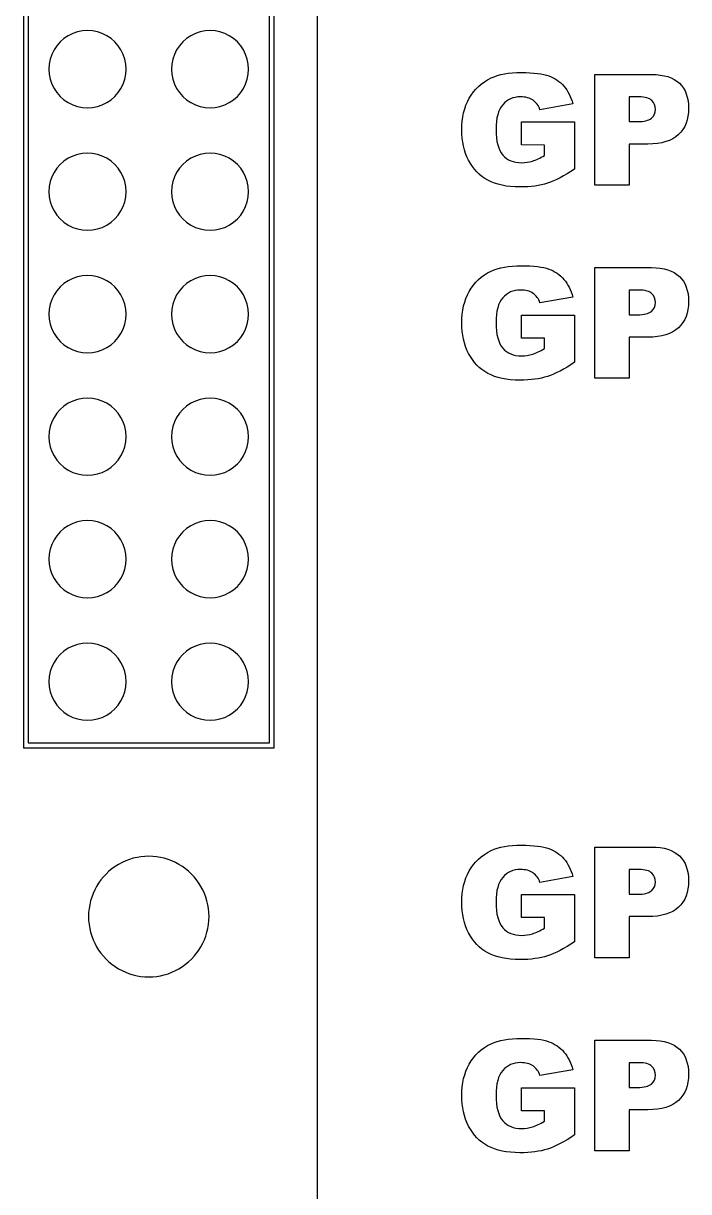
# Model space of a CAD drawing. Extents: x 24 to 191, y 8 to 99.
# Drawn here: x 76.55 to 90.34, y 29.42 to 53.65 of the extents above; entities that cross this region are included whole.
import ezdxf

# ---------------------------------------------------------------- set-up
doc = ezdxf.new("R2010")
doc.units = 0
for name, color, linetype in [('Innter_Cuts', 7, 'CONTINUOUS'), ('Line_Etch', 7, 'CONTINUOUS'), ('Text_Etch', 7, 'CONTINUOUS')]:
    doc.layers.add(name, color=color, linetype=linetype)

msp = doc.modelspace()

# ---------------------------------------------------------------- linework, layer by layer
at = {"layer": 'Innter_Cuts', "color": 3}
msp.add_lwpolyline([(80.395013, 35.125331), (80.395013, 35.125331), (80.395013, 35.125331), (80.395013, 35.125331)], close=True, dxfattribs=at)
for points in [[(79.770012, 36.207851), (79.383261, 36.431145), (78.906762, 36.431145), (78.520011, 36.207851)], [(78.520011, 36.207851), (78.133259, 35.984557), (77.89501, 35.57192), (77.89501, 35.125331)], [(80.395013, 35.125331), (80.395013, 35.57192), (80.156764, 35.984557), (79.770012, 36.207851)], [(77.89501, 35.125331), (77.89501, 34.678743), (78.133259, 34.266077), (78.520011, 34.042811)], [(79.770012, 34.042811), (80.156764, 34.266077), (80.395013, 34.678743), (80.395013, 35.125331)], [(78.520011, 34.042811), (78.906762, 33.819517), (79.383261, 33.819517), (79.770012, 34.042811)]]:
    msp.add_open_spline(points, degree=3, dxfattribs=at)
at = {"layer": 'Line_Etch', "color": 7}
msp.add_lwpolyline([(82.645013, 14.625321), (82.645013, 93.625327)], dxfattribs=at)
for points in [[(81.745012, 89.625327), (77.04501, 89.625327), (76.545011, 89.125328), (76.545011, 38.625338), (81.745012, 38.625338), (81.745012, 89.625327), (81.745012, 89.625327)], [(76.645011, 89.525324), (76.645011, 38.72533), (81.645012, 38.72533), (81.645012, 89.525324), (76.645011, 89.525324), (76.645011, 89.525324)], [(78.675013, 52.69533), (78.675013, 52.69533), (78.675013, 52.69533), (78.675013, 52.69533)], [(81.215013, 52.69533), (81.215013, 52.69533), (81.215013, 52.69533), (81.215013, 52.69533)], [(78.675013, 50.15533), (78.675013, 50.15533), (78.675013, 50.15533), (78.675013, 50.15533)], [(81.215013, 50.15533), (81.215013, 50.15533), (81.215013, 50.15533), (81.215013, 50.15533)], [(78.675013, 47.61533), (78.675013, 47.61533), (78.675013, 47.61533), (78.675013, 47.61533)], [(81.215013, 47.61533), (81.215013, 47.61533), (81.215013, 47.61533), (81.215013, 47.61533)], [(78.675013, 45.07533), (78.675013, 45.07533), (78.675013, 45.07533), (78.675013, 45.07533)], [(81.215013, 45.07533), (81.215013, 45.07533), (81.215013, 45.07533), (81.215013, 45.07533)], [(78.675013, 42.53533), (78.675013, 42.53533), (78.675013, 42.53533), (78.675013, 42.53533)], [(81.215013, 42.53533), (81.215013, 42.53533), (81.215013, 42.53533), (81.215013, 42.53533)], [(78.675013, 39.99533), (78.675013, 39.99533), (78.675013, 39.99533), (78.675013, 39.99533)], [(81.215013, 39.99533), (81.215013, 39.99533), (81.215013, 39.99533), (81.215013, 39.99533)]]:
    msp.add_lwpolyline(points, close=True, dxfattribs=at)
for points in [[(77.475012, 53.388157), (77.227492, 53.24524), (77.075013, 52.981136), (77.075013, 52.69533)], [(78.275013, 53.388157), (78.02749, 53.531046), (77.722532, 53.531046), (77.475012, 53.388157)], [(78.675013, 52.69533), (78.675013, 52.981136), (78.522534, 53.24524), (78.275013, 53.388157)], [(80.015009, 53.388157), (79.767489, 53.24524), (79.61501, 52.981136), (79.61501, 52.69533)], [(80.815011, 53.388157), (80.56749, 53.531046), (80.262532, 53.531046), (80.015009, 53.388157)], [(81.215013, 52.69533), (81.215013, 52.981136), (81.062534, 53.24524), (80.815011, 53.388157)], [(77.075013, 52.69533), (77.075013, 52.409523), (77.227492, 52.14542), (77.475012, 52.002502)], [(78.275013, 52.002502), (78.522534, 52.14542), (78.675013, 52.409523), (78.675013, 52.69533)], [(79.61501, 52.69533), (79.61501, 52.409523), (79.767489, 52.14542), (80.015009, 52.002502)], [(80.815011, 52.002502), (81.062534, 52.14542), (81.215013, 52.409523), (81.215013, 52.69533)], [(77.475012, 52.002502), (77.722532, 51.859585), (78.02749, 51.859585), (78.275013, 52.002502)], [(80.015009, 52.002502), (80.262532, 51.859585), (80.56749, 51.859585), (80.815011, 52.002502)], [(78.275013, 50.848157), (78.02749, 50.991046), (77.722532, 50.991046), (77.475012, 50.848157)], [(80.815011, 50.848157), (80.56749, 50.991046), (80.262532, 50.991046), (80.015009, 50.848157)], [(77.475012, 50.848157), (77.227492, 50.70524), (77.075013, 50.441136), (77.075013, 50.15533)], [(78.675013, 50.15533), (78.675013, 50.441136), (78.522534, 50.70524), (78.275013, 50.848157)], [(80.015009, 50.848157), (79.767489, 50.70524), (79.61501, 50.441136), (79.61501, 50.15533)], [(81.215013, 50.15533), (81.215013, 50.441136), (81.062534, 50.70524), (80.815011, 50.848157)], [(77.075013, 50.15533), (77.075013, 49.869523), (77.227492, 49.60542), (77.475012, 49.462502)], [(78.275013, 49.462502), (78.522534, 49.60542), (78.675013, 49.869523), (78.675013, 50.15533)], [(79.61501, 50.15533), (79.61501, 49.869523), (79.767489, 49.60542), (80.015009, 49.462502)], [(80.815011, 49.462502), (81.062534, 49.60542), (81.215013, 49.869523), (81.215013, 50.15533)], [(77.475012, 49.462502), (77.722532, 49.319613), (78.02749, 49.319613), (78.275013, 49.462502)], [(80.015009, 49.462502), (80.262532, 49.319613), (80.56749, 49.319613), (80.815011, 49.462502)], [(78.275013, 48.308157), (78.02749, 48.451046), (77.722532, 48.451046), (77.475012, 48.308157)], [(80.815011, 48.308157), (80.56749, 48.451046), (80.262532, 48.451046), (80.015009, 48.308157)], [(77.475012, 48.308157), (77.227492, 48.16524), (77.075013, 47.901136), (77.075013, 47.61533)], [(78.675013, 47.61533), (78.675013, 47.901136), (78.522534, 48.16524), (78.275013, 48.308157)], [(80.015009, 48.308157), (79.767489, 48.16524), (79.61501, 47.901136), (79.61501, 47.61533)], [(81.215013, 47.61533), (81.215013, 47.901136), (81.062534, 48.16524), (80.815011, 48.308157)], [(77.075013, 47.61533), (77.075013, 47.329523), (77.227492, 47.06542), (77.475012, 46.922502)], [(78.275013, 46.922502), (78.522534, 47.06542), (78.675013, 47.329523), (78.675013, 47.61533)], [(79.61501, 47.61533), (79.61501, 47.329523), (79.767489, 47.06542), (80.015009, 46.922502)], [(80.815011, 46.922502), (81.062534, 47.06542), (81.215013, 47.329523), (81.215013, 47.61533)], [(77.475012, 46.922502), (77.722532, 46.779613), (78.02749, 46.779613), (78.275013, 46.922502)], [(80.015009, 46.922502), (80.262532, 46.779613), (80.56749, 46.779613), (80.815011, 46.922502)], [(78.275013, 45.768157), (78.02749, 45.911046), (77.722532, 45.911046), (77.475012, 45.768157)], [(80.815011, 45.768157), (80.56749, 45.911046), (80.262532, 45.911046), (80.015009, 45.768157)], [(77.475012, 45.768157), (77.227492, 45.62524), (77.075013, 45.361136), (77.075013, 45.07533)], [(78.675013, 45.07533), (78.675013, 45.361136), (78.522534, 45.62524), (78.275013, 45.768157)], [(80.015009, 45.768157), (79.767489, 45.62524), (79.61501, 45.361136), (79.61501, 45.07533)], [(81.215013, 45.07533), (81.215013, 45.361136), (81.062534, 45.62524), (80.815011, 45.768157)], [(77.075013, 45.07533), (77.075013, 44.789523), (77.227492, 44.52542), (77.475012, 44.382502)], [(78.275013, 44.382502), (78.522534, 44.52542), (78.675013, 44.789523), (78.675013, 45.07533)], [(79.61501, 45.07533), (79.61501, 44.789523), (79.767489, 44.52542), (80.015009, 44.382502)], [(80.815011, 44.382502), (81.062534, 44.52542), (81.215013, 44.789523), (81.215013, 45.07533)], [(77.475012, 44.382502), (77.722532, 44.239613), (78.02749, 44.239613), (78.275013, 44.382502)], [(80.015009, 44.382502), (80.262532, 44.239613), (80.56749, 44.239613), (80.815011, 44.382502)], [(78.275013, 43.228157), (78.02749, 43.371046), (77.722532, 43.371046), (77.475012, 43.228157)], [(80.815011, 43.228157), (80.56749, 43.371046), (80.262532, 43.371046), (80.015009, 43.228157)], [(77.475012, 43.228157), (77.227492, 43.08524), (77.075013, 42.821136), (77.075013, 42.53533)], [(78.675013, 42.53533), (78.675013, 42.821136), (78.522534, 43.08524), (78.275013, 43.228157)], [(80.015009, 43.228157), (79.767489, 43.08524), (79.61501, 42.821136), (79.61501, 42.53533)], [(81.215013, 42.53533), (81.215013, 42.821136), (81.062534, 43.08524), (80.815011, 43.228157)], [(77.075013, 42.53533), (77.075013, 42.249523), (77.227492, 41.98542), (77.475012, 41.842502)], [(78.275013, 41.842502), (78.522534, 41.98542), (78.675013, 42.249523), (78.675013, 42.53533)], [(79.61501, 42.53533), (79.61501, 42.249523), (79.767489, 41.98542), (80.015009, 41.842502)], [(80.815011, 41.842502), (81.062534, 41.98542), (81.215013, 42.249523), (81.215013, 42.53533)], [(77.475012, 41.842502), (77.722532, 41.699613), (78.02749, 41.699613), (78.275013, 41.842502)], [(80.015009, 41.842502), (80.262532, 41.699613), (80.56749, 41.699613), (80.815011, 41.842502)], [(78.275013, 40.688157), (78.02749, 40.831046), (77.722532, 40.831046), (77.475012, 40.688157)], [(80.815011, 40.688157), (80.56749, 40.831046), (80.262532, 40.831046), (80.015009, 40.688157)], [(77.475012, 40.688157), (77.227492, 40.54524), (77.075013, 40.281136), (77.075013, 39.99533)], [(78.675013, 39.99533), (78.675013, 40.281136), (78.522534, 40.54524), (78.275013, 40.688157)], [(80.015009, 40.688157), (79.767489, 40.54524), (79.61501, 40.281136), (79.61501, 39.99533)], [(81.215013, 39.99533), (81.215013, 40.281136), (81.062534, 40.54524), (80.815011, 40.688157)], [(77.075013, 39.99533), (77.075013, 39.709523), (77.227492, 39.44542), (77.475012, 39.302502)], [(78.275013, 39.302502), (78.522534, 39.44542), (78.675013, 39.709523), (78.675013, 39.99533)], [(79.61501, 39.99533), (79.61501, 39.709523), (79.767489, 39.44542), (80.015009, 39.302502)], [(80.815011, 39.302502), (81.062534, 39.44542), (81.215013, 39.709523), (81.215013, 39.99533)], [(77.475012, 39.302502), (77.722532, 39.159613), (78.02749, 39.159613), (78.275013, 39.302502)], [(80.015009, 39.302502), (80.262532, 39.159613), (80.56749, 39.159613), (80.815011, 39.302502)]]:
    msp.add_open_spline(points, degree=3, dxfattribs=at)
at = {"layer": 'Text_Etch', "color": 7}
for points in [[(88.391221, 52.586194), (89.569282, 52.586194)], [(89.491061, 51.143728), (89.103073, 51.143728), (89.103073, 50.292659), (88.391221, 50.292659), (88.391221, 52.586194)], [(89.304831, 52.119963), (89.103022, 52.119963), (89.103073, 51.608379)], [(87.939093, 51.97603), (87.255412, 51.853997)], [(86.875242, 51.123408), (86.875242, 51.600561), (87.970383, 51.600561), (87.970383, 50.622746)], [(89.103073, 51.608379), (89.276722, 51.608379)], [(87.349279, 50.907424), (87.349279, 51.123352), (86.875242, 51.123408)], [(88.391221, 48.581094), (89.569282, 48.581094)], [(89.491061, 47.138656), (89.103073, 47.138656), (89.103073, 46.287559), (88.391221, 46.287559), (88.391221, 48.581094)], [(87.939093, 47.970958), (87.255412, 47.848925)], [(89.304831, 48.114891), (89.103022, 48.114891), (89.103073, 47.603307)], [(86.875242, 47.118308), (86.875242, 47.595489), (87.970383, 47.595489), (87.970383, 46.617674)], [(89.103073, 47.603307), (89.276722, 47.603307)], [(87.349279, 46.902352), (87.349279, 47.118252), (86.875242, 47.118308)], [(88.391221, 36.56585), (89.569282, 36.56585)], [(89.491061, 35.123384), (89.103073, 35.123384), (89.103073, 34.272314), (88.391221, 34.272314), (88.391221, 36.56585)], [(89.304831, 36.099647), (89.103022, 36.099647), (89.103073, 35.588034)], [(87.939093, 35.955685), (87.255412, 35.833681)], [(86.875242, 35.103064), (86.875242, 35.580217), (87.970383, 35.580217), (87.970383, 34.60243)], [(89.103073, 35.588034), (89.276722, 35.588034)], [(87.349279, 34.887107), (87.349279, 35.103007), (86.875242, 35.103064)], [(88.391221, 32.56075), (89.569282, 32.56075)], [(89.491061, 31.118312), (89.103073, 31.118312), (89.103073, 30.267214), (88.391221, 30.267214), (88.391221, 32.56075)], [(89.304831, 32.094547), (89.103022, 32.094547), (89.103073, 31.582962)], [(87.939093, 31.950613), (87.255412, 31.82858)], [(86.875242, 31.097964), (86.875242, 31.575145), (87.970383, 31.575145), (87.970383, 30.59733)], [(89.103073, 31.582962), (89.276722, 31.582962)], [(87.349279, 30.882007), (87.349279, 31.097907), (86.875242, 31.097964)]]:
    msp.add_lwpolyline(points, dxfattribs=at)
for points in [[(86.24318, 52.514199), (86.398591, 52.588254), (86.607709, 52.625282), (86.87054, 52.625282)], [(86.87054, 52.625282), (87.12399, 52.625282), (87.31329, 52.602422), (87.43845, 52.556476)], [(89.569282, 52.586194), (89.825861, 52.586194), (90.017769, 52.525178), (90.145009, 52.403145)], [(85.789482, 52.091769), (85.892742, 52.277415), (86.043976, 52.418216), (86.24318, 52.514199)], [(87.43845, 52.556476), (87.564654, 52.510587), (87.668949, 52.439156), (87.75135, 52.342128)], [(87.75135, 52.342128), (87.834792, 52.246173), (87.897369, 52.12414), (87.939093, 51.97603)], [(90.145009, 52.403145), (90.273305, 52.281112), (90.337451, 52.107461), (90.337451, 51.882163)], [(85.634604, 51.439384), (85.634604, 51.689687), (85.686228, 51.907168), (85.789482, 52.091769)], [(86.854899, 52.121487), (86.699494, 52.121487), (86.575381, 52.067272), (86.482552, 51.958786)], [(87.11147, 52.05271), (87.044728, 52.098571), (86.959203, 52.121487), (86.854899, 52.121487)], [(89.57549, 52.044864), (89.527493, 52.094958), (89.437269, 52.119963), (89.304831, 52.119963)], [(86.482552, 51.958786), (86.390768, 51.851372), (86.34487, 51.680825), (86.34487, 51.447202)], [(87.255412, 51.853997), (87.227275, 51.940583), (87.179297, 52.00682), (87.11147, 52.05271)], [(89.564591, 51.678793), (89.619859, 51.726799), (89.647491, 51.787816), (89.647491, 51.861843)], [(89.647491, 51.861843), (89.647491, 51.933809), (89.623502, 51.994826), (89.57549, 52.044864)], [(90.337451, 51.882163), (90.337451, 51.650628), (90.26757, 51.469667), (90.127799, 51.339308)], [(89.276722, 51.608379), (89.413357, 51.608379), (89.509312, 51.631803), (89.564591, 51.678793)], [(85.775399, 50.807319), (85.681535, 50.990905), (85.634604, 51.201584), (85.634604, 51.439384)], [(86.34487, 51.447202), (86.34487, 51.198987), (86.391284, 51.021667), (86.48411, 50.915269)], [(90.127799, 51.339308), (89.989087, 51.208922), (89.776842, 51.143728), (89.491061, 51.143728)], [(86.48411, 50.915269), (86.577983, 50.8089), (86.708361, 50.755701), (86.875242, 50.755701)], [(87.102092, 50.790104), (87.174056, 50.812964), (87.256456, 50.852136), (87.349279, 50.907424)], [(86.174351, 50.392735), (86.003299, 50.485558), (85.870313, 50.623762), (85.775399, 50.807319)], [(86.875242, 50.755701), (86.95451, 50.755701), (87.030125, 50.767272), (87.102092, 50.790104)], [(86.840822, 50.253486), (86.568602, 50.253486), (86.346448, 50.299912), (86.174351, 50.392735)], [(87.970383, 50.622746), (87.760737, 50.479857), (87.575082, 50.382349), (87.413423, 50.330194)], [(87.413423, 50.330194), (87.252804, 50.279056), (87.061935, 50.253486), (86.840822, 50.253486)], [(85.789482, 48.086697), (85.892742, 48.272343), (86.043976, 48.413144), (86.24318, 48.509099)], [(86.24318, 48.509099), (86.398591, 48.583154), (86.607709, 48.620182), (86.87054, 48.620182)], [(86.87054, 48.620182), (87.12399, 48.620182), (87.31329, 48.597322), (87.43845, 48.551376)], [(87.43845, 48.551376), (87.564654, 48.505515), (87.668949, 48.434056), (87.75135, 48.337056)], [(89.569282, 48.581094), (89.825861, 48.581094), (90.017769, 48.520078), (90.145009, 48.398045)], [(87.75135, 48.337056), (87.834792, 48.241101), (87.897369, 48.119068), (87.939093, 47.970958)], [(90.145009, 48.398045), (90.273305, 48.27604), (90.337451, 48.102389), (90.337451, 47.877091)], [(85.634604, 47.434284), (85.634604, 47.684615), (85.686228, 47.902067), (85.789482, 48.086697)], [(86.854899, 48.116415), (86.699494, 48.116415), (86.575381, 48.062172), (86.482552, 47.953714)], [(87.11147, 48.047609), (87.044728, 48.093499), (86.959203, 48.116415), (86.854899, 48.116415)], [(87.255412, 47.848925), (87.227275, 47.935482), (87.179297, 48.00172), (87.11147, 48.047609)], [(89.57549, 48.039792), (89.527493, 48.089858), (89.437269, 48.114891), (89.304831, 48.114891)], [(89.647491, 47.856742), (89.647491, 47.928709), (89.623502, 47.989726), (89.57549, 48.039792)], [(86.482552, 47.953714), (86.390768, 47.846272), (86.34487, 47.675753), (86.34487, 47.442102)], [(89.564591, 47.673693), (89.619859, 47.721699), (89.647491, 47.782716), (89.647491, 47.856742)], [(90.337451, 47.877091), (90.337451, 47.645527), (90.26757, 47.464566), (90.127799, 47.334208)], [(89.276722, 47.603307), (89.413357, 47.603307), (89.509312, 47.626731), (89.564591, 47.673693)], [(85.775399, 46.802247), (85.681535, 46.985805), (85.634604, 47.196484), (85.634604, 47.434284)], [(86.34487, 47.442102), (86.34487, 47.193887), (86.391284, 47.016567), (86.48411, 46.910197)], [(90.127799, 47.334208), (89.989087, 47.203821), (89.776842, 47.138656), (89.491061, 47.138656)], [(86.174351, 46.387663), (86.003299, 46.480486), (85.870313, 46.61869), (85.775399, 46.802247)], [(86.48411, 46.910197), (86.577983, 46.8038), (86.708361, 46.750629), (86.875242, 46.750629)], [(86.875242, 46.750629), (86.95451, 46.750629), (87.030125, 46.7622), (87.102092, 46.785004)], [(87.102092, 46.785004), (87.174056, 46.807864), (87.256456, 46.847064), (87.349279, 46.902352)], [(87.970383, 46.617674), (87.760737, 46.474785), (87.575082, 46.377249), (87.413423, 46.325122)], [(86.840822, 46.248414), (86.568602, 46.248414), (86.346448, 46.29484), (86.174351, 46.387663)], [(87.413423, 46.325122), (87.252804, 46.273984), (87.061935, 46.248414), (86.840822, 46.248414)], [(86.24318, 36.493827), (86.398591, 36.567882), (86.607709, 36.604909), (86.87054, 36.604909)], [(86.87054, 36.604909), (87.12399, 36.604909), (87.31329, 36.582049), (87.43845, 36.536104)], [(85.789482, 36.071425), (85.892742, 36.25707), (86.043976, 36.397871), (86.24318, 36.493827)], [(87.43845, 36.536104), (87.564654, 36.490242), (87.668949, 36.418812), (87.75135, 36.321784)], [(89.569282, 36.56585), (89.825861, 36.56585), (90.017769, 36.504833), (90.145009, 36.3828)], [(90.145009, 36.3828), (90.273305, 36.260768), (90.337451, 36.087116), (90.337451, 35.861818)], [(86.854899, 36.101143), (86.699494, 36.101143), (86.575381, 36.046928), (86.482552, 35.938442)], [(87.11147, 36.032365), (87.044728, 36.078226), (86.959203, 36.101143), (86.854899, 36.101143)], [(87.75135, 36.321784), (87.834792, 36.225828), (87.897369, 36.103796), (87.939093, 35.955685)], [(89.57549, 36.024548), (89.527493, 36.074614), (89.437269, 36.099647), (89.304831, 36.099647)], [(85.634604, 35.41904), (85.634604, 35.669343), (85.686228, 35.886823), (85.789482, 36.071425)], [(86.482552, 35.938442), (86.390768, 35.831028), (86.34487, 35.660481), (86.34487, 35.426857)], [(87.255412, 35.833681), (87.227275, 35.920238), (87.179297, 35.986448), (87.11147, 36.032365)], [(89.647491, 35.841498), (89.647491, 35.913465), (89.623502, 35.974481), (89.57549, 36.024548)], [(90.337451, 35.861818), (90.337451, 35.630283), (90.26757, 35.449322), (90.127799, 35.318936)], [(89.276722, 35.588034), (89.413357, 35.588034), (89.509312, 35.611459), (89.564591, 35.658449)], [(89.564591, 35.658449), (89.619859, 35.706455), (89.647491, 35.767471), (89.647491, 35.841498)], [(85.775399, 34.786975), (85.681535, 34.97056), (85.634604, 35.181239), (85.634604, 35.41904)], [(86.34487, 35.426857), (86.34487, 35.178643), (86.391284, 35.001323), (86.48411, 34.894925)], [(90.127799, 35.318936), (89.989087, 35.188577), (89.776842, 35.123384), (89.491061, 35.123384)], [(86.48411, 34.894925), (86.577983, 34.788555), (86.708361, 34.735356), (86.875242, 34.735356)], [(87.102092, 34.769759), (87.174056, 34.792619), (87.256456, 34.831792), (87.349279, 34.887107)], [(86.174351, 34.37239), (86.003299, 34.465213), (85.870313, 34.603418), (85.775399, 34.786975)], [(86.875242, 34.735356), (86.95451, 34.735356), (87.030125, 34.746928), (87.102092, 34.769759)], [(87.970383, 34.60243), (87.760737, 34.459512), (87.575082, 34.362005), (87.413423, 34.30985)], [(86.840822, 34.233142), (86.568602, 34.233142), (86.346448, 34.279568), (86.174351, 34.37239)], [(87.413423, 34.30985), (87.252804, 34.258711), (87.061935, 34.233142), (86.840822, 34.233142)], [(85.789482, 32.066353), (85.892742, 32.251998), (86.043976, 32.392799), (86.24318, 32.488755)], [(86.24318, 32.488755), (86.398591, 32.56281), (86.607709, 32.599837), (86.87054, 32.599837)], [(86.87054, 32.599837), (87.12399, 32.599837), (87.31329, 32.576977), (87.43845, 32.531032)], [(87.43845, 32.531032), (87.564654, 32.48517), (87.668949, 32.413712), (87.75135, 32.316684)], [(89.569282, 32.56075), (89.825861, 32.56075), (90.017769, 32.499733), (90.145009, 32.377728)], [(87.75135, 32.316684), (87.834792, 32.220756), (87.897369, 32.098724), (87.939093, 31.950613)], [(90.145009, 32.377728), (90.273305, 32.255696), (90.337451, 32.082016), (90.337451, 31.856746)], [(85.634604, 31.413968), (85.634604, 31.664271), (85.686228, 31.881723), (85.789482, 32.066353)], [(86.854899, 32.096071), (86.699494, 32.096071), (86.575381, 32.041828), (86.482552, 31.93337)], [(87.11147, 32.027265), (87.044728, 32.073126), (86.959203, 32.096071), (86.854899, 32.096071)], [(87.255412, 31.82858), (87.227275, 31.915138), (87.179297, 31.981376), (87.11147, 32.027265)], [(89.57549, 32.019447), (89.527493, 32.069514), (89.437269, 32.094547), (89.304831, 32.094547)], [(89.647491, 31.836398), (89.647491, 31.908365), (89.623502, 31.969381), (89.57549, 32.019447)], [(86.482552, 31.93337), (86.390768, 31.825928), (86.34487, 31.655409), (86.34487, 31.421785)], [(89.564591, 31.653349), (89.619859, 31.701355), (89.647491, 31.762371), (89.647491, 31.836398)], [(90.337451, 31.856746), (90.337451, 31.625211), (90.26757, 31.44425), (90.127799, 31.313864)], [(89.276722, 31.582962), (89.413357, 31.582962), (89.509312, 31.606387), (89.564591, 31.653349)], [(85.775399, 30.781903), (85.681535, 30.96546), (85.634604, 31.176139), (85.634604, 31.413968)], [(86.34487, 31.421785), (86.34487, 31.173543), (86.391284, 30.996222), (86.48411, 30.889853)], [(90.127799, 31.313864), (89.989087, 31.183505), (89.776842, 31.118312), (89.491061, 31.118312)], [(86.174351, 30.367318), (86.003299, 30.460141), (85.870313, 30.598346), (85.775399, 30.781903)], [(86.48411, 30.889853), (86.577983, 30.783455), (86.708361, 30.730256), (86.875242, 30.730256)], [(86.875242, 30.730256), (86.95451, 30.730256), (87.030125, 30.741827), (87.102092, 30.764659)], [(87.102092, 30.764659), (87.174056, 30.787519), (87.256456, 30.82672), (87.349279, 30.882007)], [(87.970383, 30.59733), (87.760737, 30.45444), (87.575082, 30.356933), (87.413423, 30.304778)], [(86.840822, 30.22807), (86.568602, 30.22807), (86.346448, 30.274467), (86.174351, 30.367318)], [(87.413423, 30.304778), (87.252804, 30.253639), (87.061935, 30.22807), (86.840822, 30.22807)]]:
    msp.add_open_spline(points, degree=3, dxfattribs=at)

doc.saveas('drawing.dxf')
